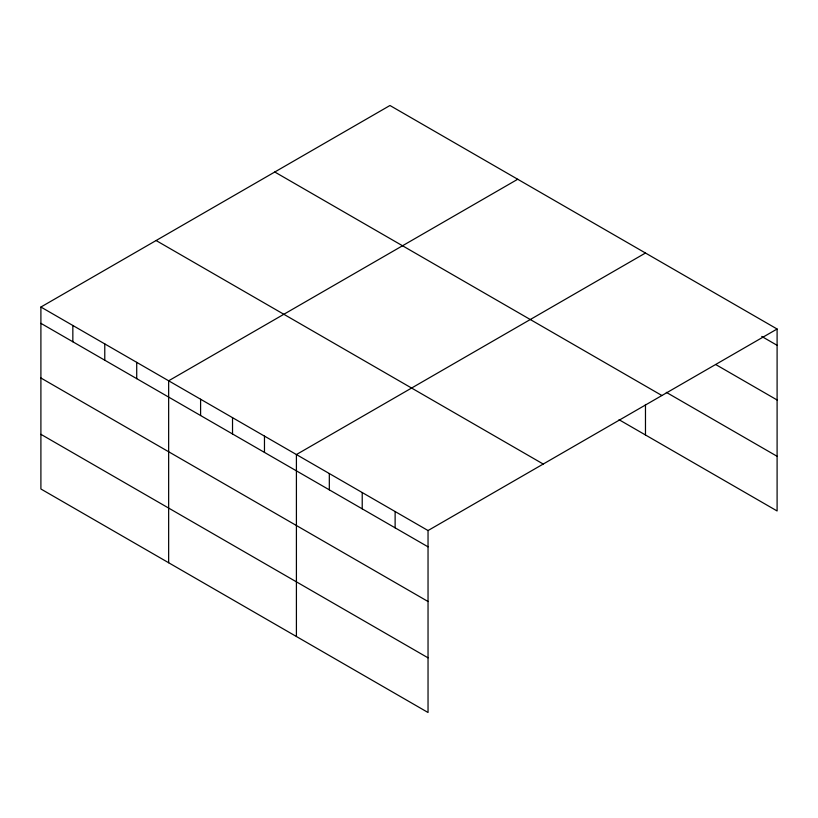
<?xml version="1.0" encoding="UTF-8"?>
<svg xmlns="http://www.w3.org/2000/svg" width="818" height="818" viewBox="0 0 818 818"><rect width="100%" height="100%" fill="white"/><g stroke="black" fill="none" stroke-linecap="round" stroke-linejoin="round"><path stroke-width="1.23" d="M428.039 601.506L428.039 530.545L40.9 307.036L40.9 488.99L428.039 712.498L428.039 601.506L40.9 377.998M619.042 419.716L777.1 510.964L777.1 329.01L389.961 105.502L40.9 307.036M517.722 179.254L168.651 380.789L168.651 562.743M645.474 253.018L296.413 454.552L296.413 636.506M428.039 530.545L777.1 329.01M761.742 336.443L777.1 345.308M715.678 364.511L777.1 399.982M666.312 392.343L777.1 456.301M274.776 172.005L661.905 395.513M156.095 240.523L543.224 464.041M40.9 323.335L428.039 546.843M40.9 434.317L428.039 657.836M645.474 404.46L645.474 434.971M395.125 511.547L395.125 527.845M362.221 492.548L362.221 508.847M329.317 473.55L329.317 489.849M264.47 436.106L264.47 452.405M232.527 417.671L232.527 433.969M200.594 399.225L200.594 415.534M136.718 362.354L136.718 378.652M104.776 343.908L104.776 360.206M72.843 325.472L72.843 341.771"/></g></svg>
